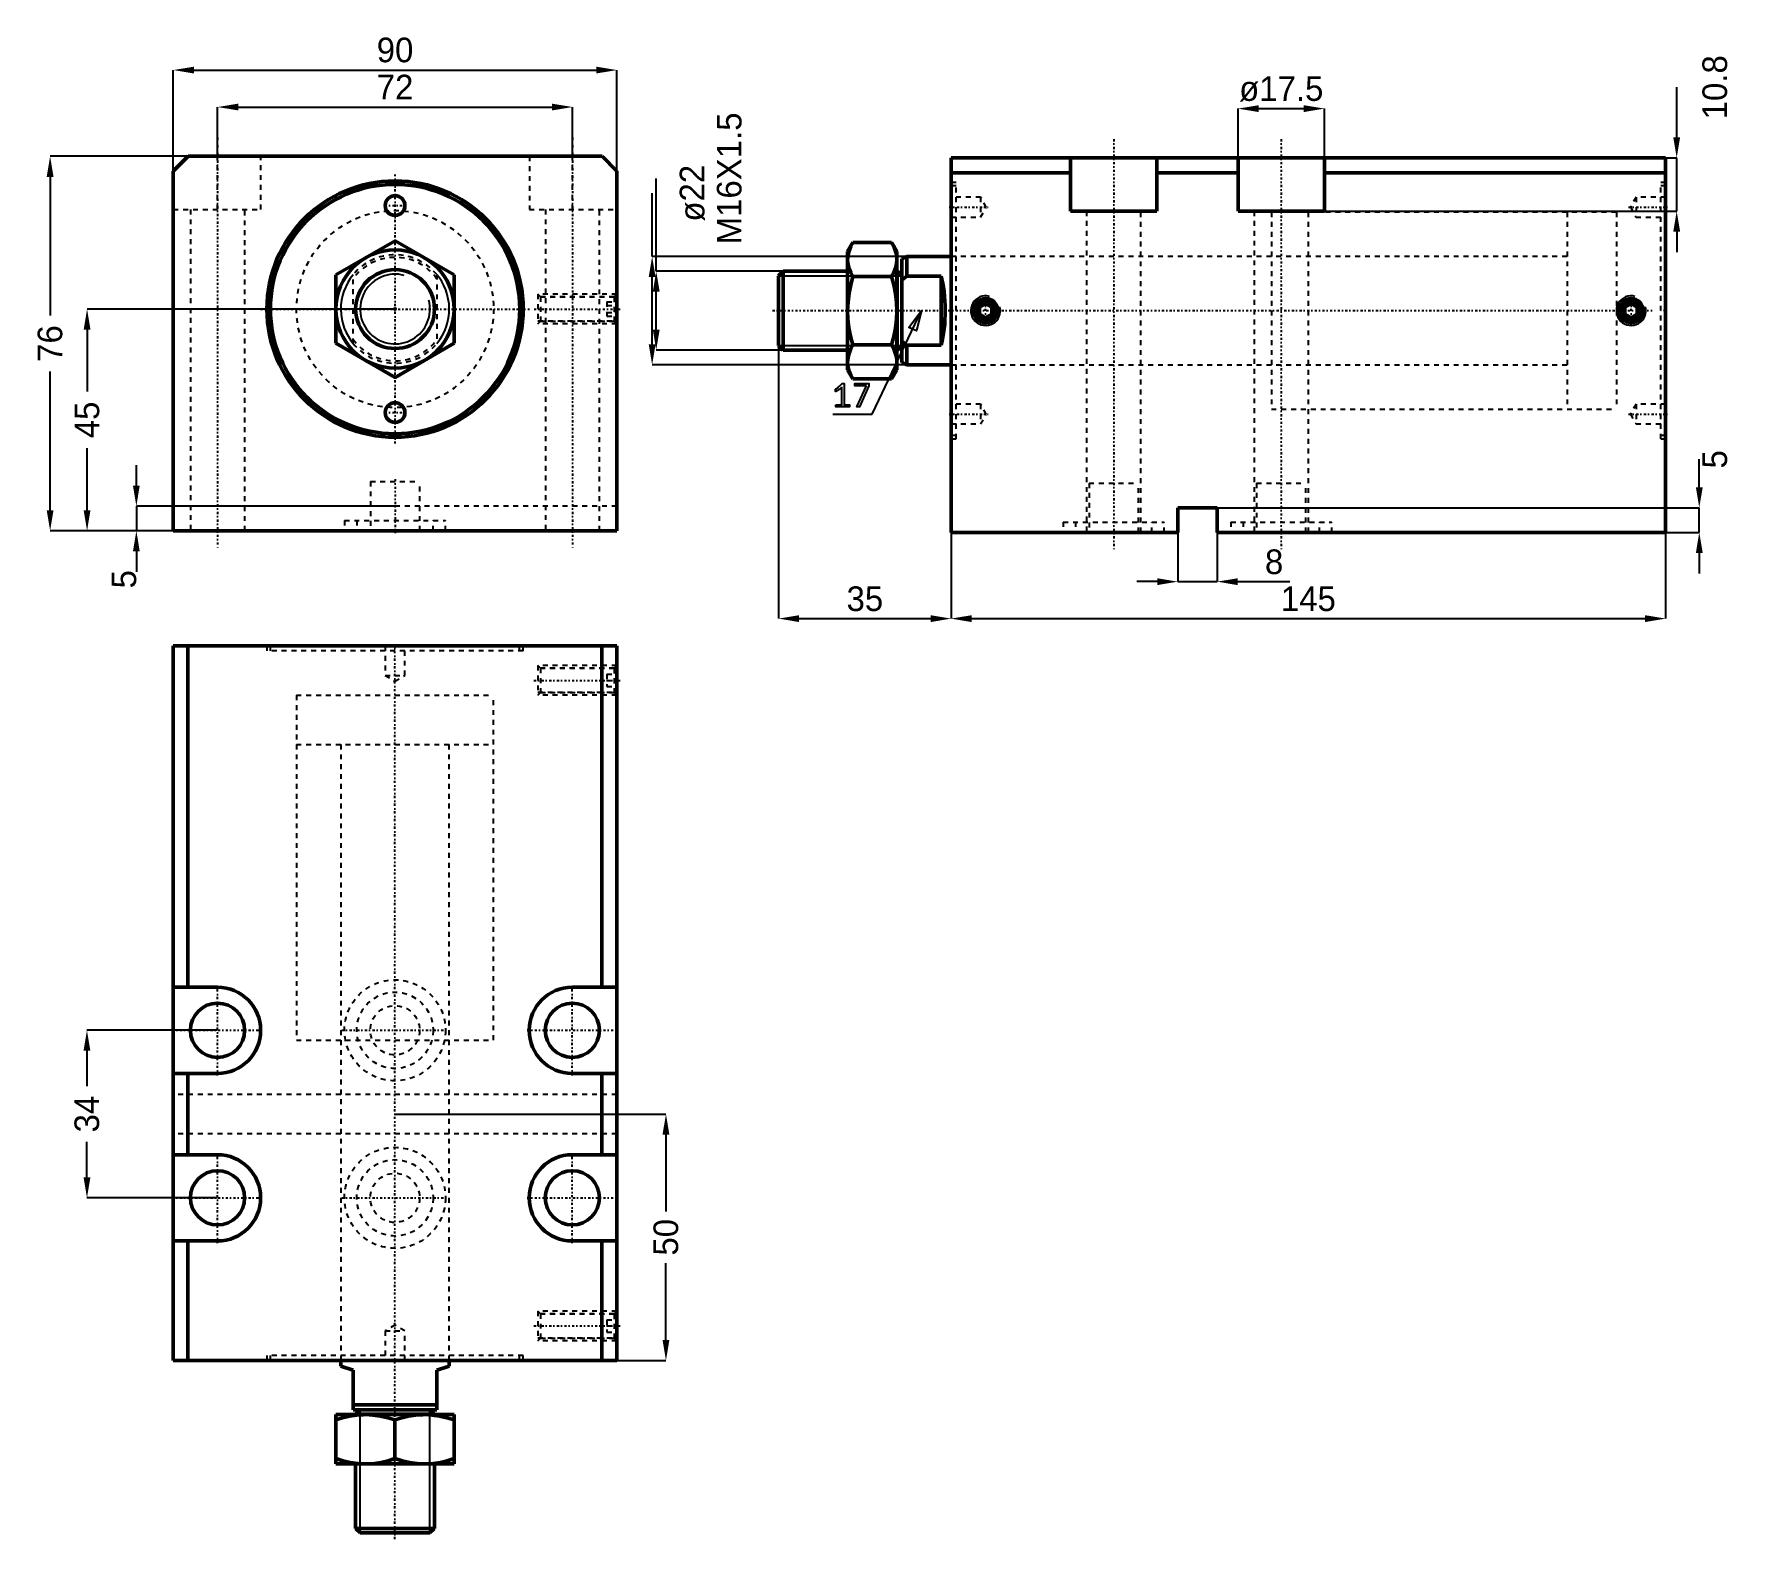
# Model space of a CAD drawing. Header units: millimetres. Extents: x -73 to 271, y -250 to 56.
import ezdxf

# ---------------------------------------------------------------- set-up
doc = ezdxf.new("R2010")
doc.units = ezdxf.units.MM
doc.linetypes.add('Center', pattern=[1.5, 0.45, -0.5, 0.05, -0.5])
doc.linetypes.add('Dashed', pattern=[2, 1, -1])
for name, color, linetype, lineweight in [('2d ConnectionPoints', 7, 'Continuous', 50), ('AM_0', 7, 'Continuous', 50), ('AM_5', 3, 'Continuous', 25), ('AM_7', 7, 'Center', 25), ('AM_9', 6, 'Dashed', 25)]:
    doc.layers.add(name, color=color, linetype=linetype, lineweight=lineweight)
doc.dimstyles.new('ISO-25', dxfattribs={"dimtxt": 2.5, "dimasz": 2.5, "dimexe": 1.25, "dimexo": 0.625, "dimtad": 1, "dimtxsty": 'Standard', "dimcen": 2.5, "dimadec": 0, "dimazin": 0, "dimtfac": 1, "dimtmove": 0, "dimatfit": 3, "dimfxl": 0, "dimarcsym": 0})

# ---------------------------------------------------------------- blocks, each defined once
blk = doc.blocks.new('1_JECX_MF_EXLA_40_60_0_rod__0_in_JECX_MF_160_EXLA_40_60_0__0')
at = {"layer": 'AM_0'}
for p, q in [((-12, 6.93), (0, 13.86)), ((0, 13.86), (12, 6.93)), ((-12, -6.93), (-12, 6.93)), ((12, 6.93), (12, -6.93)), ((0, -13.86), (-12, -6.93)), ((12, -6.93), (0, -13.86))]:
    blk.add_line(p, q, dxfattribs=at)
for radius in [12, 8]:
    blk.add_circle((0, 0), radius, dxfattribs=at)
at = {"layer": 'AM_5'}
blk.add_arc((0, 0), 7.08, 75, 15, dxfattribs=at)
at = {"layer": 'AM_9'}
for p, q in [((-8.5, -6.98), (-8.5, 6.98)), ((8.5, 6.98), (8.5, -6.98))]:
    blk.add_line(p, q, dxfattribs=at)
for points in [[(-8.5, 6.98), (-9.08, 6.21), (-9.58, 5.4), (-10.02, 4.54), (-10.38, 3.65), (-10.65, 2.74), (-10.85, 1.8), (-10.97, 0.84), (-11, -0.12), (-10.95, -1.07), (-10.81, -2.02), (-10.59, -2.96), (-10.3, -3.87), (-9.92, -4.75), (-9.47, -5.6), (-8.94, -6.4), (-8.5, -6.98)], [(8.5, -6.98), (9.08, -6.21), (9.58, -5.4), (10.02, -4.54), (10.38, -3.65), (10.65, -2.74), (10.85, -1.8), (10.97, -0.84), (11, 0.12), (10.95, 1.07), (10.81, 2.02), (10.59, 2.96), (10.3, 3.87), (9.92, 4.75), (9.47, 5.6), (8.94, 6.4), (8.5, 6.98)]]:
    blk.add_lwpolyline(points, dxfattribs=at)
for radius, start, end in [(11, 39.4006, 140.5994), (10.5, 35.9506, 144.0494), (10.5, 215.9506, 324.0494), (11, 219.4006, 320.5994)]:
    blk.add_arc((0, 0), radius, start, end, dxfattribs=at)
blk = doc.blocks.new('2_JECX_MF_EXLA_40_60_0_body__0_in_JECX_MF_160_EXLA_40_60_0__0')
at = {"layer": 'AM_0'}
for p, q in [((-42, 31), (-45, 28)), ((42, 31), (-42, 31)), ((45, 28), (42, 31)), ((-45, 28), (-45, -45)), ((45, -45), (45, 28)), ((-45, -45), (45, -45))]:
    blk.add_line(p, q, dxfattribs=at)
for centre, radius in [((0, 0), 26), ((0, 0), 25.3), ((0, 21), 2), ((0, -21), 2)]:
    blk.add_circle(centre, radius, dxfattribs=at)
at = {"layer": 'AM_5', "linetype": 'Dashed'}
for p, q in [((45, 3), (29, 3)), ((45, -3), (29, -3))]:
    blk.add_line(p, q, dxfattribs=at)
at = {"layer": 'AM_7'}
for p, q in [((-36, 34.8), (-36, -48.8)), ((36, 34.8), (36, -48.8)), ((0, -27.3), (0, 27.3)), ((-2.1, 21), (2.1, 21)), ((-27.3, 0), (27.3, 0)), ((28.2, 0), (45.8, 0)), ((-2.1, -21), (2.1, -21)), ((0, -34.5), (0, -45.5))]:
    blk.add_line(p, q, dxfattribs=at)
at = {"layer": 'AM_9'}
for p, q in [((-36, 20.2), (-36, 31)), ((-27.25, 20.2), (-27.25, 31)), ((27.25, 31), (27.25, 20.2)), ((36, 20.2), (36, 31)), ((-45, 20.2), (-27.25, 20.2)), ((-41.5, 20.2), (-41.5, -45)), ((-30.5, -45), (-30.5, 20.2)), ((27.25, 20.2), (45, 20.2)), ((30.5, 20.2), (30.5, -45)), ((41.5, -45), (41.5, 20.2)), ((29.54, 2.46), (29, 3)), ((29, 3), (29, -3)), ((44.5, 2.4), (29, 2.4)), ((44.46, 2.46), (29.54, 2.46)), ((29.54, 2.46), (29.54, -2.46)), ((43, 1.44), (45, 1.44)), ((43, 1.44), (43, -1.44)), ((43, 0.72), (45, 0.72)), ((45, 3), (44.46, 2.46)), ((44.46, 2.46), (44.46, -2.46)), ((45, 1.9), (44.5, 2.4)), ((44.5, 2.4), (44.5, -2.4)), ((29, -2.4), (44.5, -2.4)), ((29, -3), (29.54, -2.46)), ((29.54, -2.46), (44.46, -2.46)), ((43, -0.72), (45, -0.72)), ((43, -1.44), (45, -1.44)), ((44.46, -2.46), (45, -3)), ((44.5, -2.4), (45, -1.9)), ((-5, -35), (5, -35)), ((-5, -35), (-5, -45)), ((5, -45), (5, -35)), ((45, -40), (-45, -40)), ((-10.25, -42.9), (10.25, -42.9)), ((-10.25, -42.9), (-10.25, -45)), ((-7.75, -42.9), (-7.75, -45)), ((7.75, -45), (7.75, -42.9)), ((10.25, -45), (10.25, -42.9))]:
    blk.add_line(p, q, dxfattribs=at)
blk.add_circle((0, 0), 20, dxfattribs=at)
blk = doc.blocks.new('*D3')
at = {"layer": 'AM_5', "color": 0, "lineweight": -2}
for p, q in [((-45, 28), (-45, 48.5)), ((-40.83, 48.5), (40.83, 48.5)), ((45, 28), (45, 48.5))]:
    blk.add_line(p, q, dxfattribs=at)
at = {"layer": 'AM_5', "color": 0}
for points in [[(-40.83, 49.19), (-40.83, 47.81), (-45, 48.5)], [(40.83, 47.81), (40.83, 49.19), (45, 48.5)]]:
    blk.add_solid(points, dxfattribs=at)
at = {"layer": 'Defpoints', "color": 0}
for p in [(45, 48.5), (-45, 28), (45, 28)]:
    blk.add_point(p, dxfattribs=at)
at = {"layer": 'AM_5', "color": 0, "insert": (0, 52.55), "char_height": 5, "attachment_point": 5}
blk.add_mtext('90', dxfattribs=at)
blk = doc.blocks.new('*D4')
at = {"layer": 'AM_5', "color": 0, "lineweight": -2}
for p, q in [((-36, 31), (-36, 41)), ((-31.83, 41), (31.83, 41)), ((36, 31), (36, 41))]:
    blk.add_line(p, q, dxfattribs=at)
at = {"layer": 'AM_5', "color": 0}
for points in [[(-31.83, 41.69), (-31.83, 40.31), (-36, 41)], [(31.83, 40.31), (31.83, 41.69), (36, 41)]]:
    blk.add_solid(points, dxfattribs=at)
at = {"layer": 'Defpoints', "color": 0}
for p in [(36, 41), (-36, 31), (36, 31)]:
    blk.add_point(p, dxfattribs=at)
at = {"layer": 'AM_5', "color": 0, "insert": (0, 45.05), "char_height": 5, "attachment_point": 5}
blk.add_mtext('72', dxfattribs=at)
blk = doc.blocks.new('*D5')
at = {"layer": 'AM_5', "color": 0, "lineweight": -2}
for p, q in [((-42, 31), (-70, 31)), ((-70, 26.83), (-70, -1.31)), ((-70, -40.83), (-70, -12.69)), ((-45, -45), (-70, -45))]:
    blk.add_line(p, q, dxfattribs=at)
at = {"layer": 'AM_5', "color": 0}
for points in [[(-69.31, 26.83), (-70.69, 26.83), (-70, 31)], [(-70.69, -40.83), (-69.31, -40.83), (-70, -45)]]:
    blk.add_solid(points, dxfattribs=at)
at = {"layer": 'Defpoints', "color": 0}
for p in [(-42, 31), (-70, -45), (-45, -45)]:
    blk.add_point(p, dxfattribs=at)
at = {"layer": 'AM_5', "color": 0, "insert": (-70, -7), "char_height": 5, "attachment_point": 5, "rotation": 90}
blk.add_mtext('76', dxfattribs=at)
blk = doc.blocks.new('*D6')
at = {"layer": 'AM_5', "color": 0, "lineweight": -2}
for p, q in [((0, 0), (-62.5, 0)), ((-62.5, -4.17), (-62.5, -16.75)), ((-62.5, -40.83), (-62.5, -28.25)), ((-45, -45), (-62.5, -45))]:
    blk.add_line(p, q, dxfattribs=at)
at = {"layer": 'AM_5', "color": 0}
for points in [[(-61.81, -4.17), (-63.19, -4.17), (-62.5, 0)], [(-63.19, -40.83), (-61.81, -40.83), (-62.5, -45)]]:
    blk.add_solid(points, dxfattribs=at)
at = {"layer": 'Defpoints', "color": 0}
for p in [(0, 0), (-62.5, -45), (-45, -45)]:
    blk.add_point(p, dxfattribs=at)
at = {"layer": 'AM_5', "color": 0, "insert": (-62.5, -22.5), "char_height": 5, "attachment_point": 5, "rotation": 90}
blk.add_mtext('45', dxfattribs=at)
blk = doc.blocks.new('*D7')
at = {"layer": 'AM_5', "color": 0, "lineweight": -2}
for p, q in [((-52.5, -35.83), (-52.5, -31.67)), ((0, -40), (-52.5, -40)), ((-52.5, -40), (-52.5, -45)), ((-45, -45), (-52.5, -45)), ((-52.5, -49.17), (-52.5, -53.33))]:
    blk.add_line(p, q, dxfattribs=at)
at = {"layer": 'AM_5', "color": 0}
for points in [[(-53.19, -35.83), (-51.81, -35.83), (-52.5, -40)], [(-51.81, -49.17), (-53.19, -49.17), (-52.5, -45)]]:
    blk.add_solid(points, dxfattribs=at)
at = {"layer": 'Defpoints', "color": 0}
for p in [(0, -40), (-52.5, -45), (-45, -45)]:
    blk.add_point(p, dxfattribs=at)
at = {"layer": 'AM_5', "color": 0, "insert": (-55, -54.83), "char_height": 5, "attachment_point": 5, "rotation": 90}
blk.add_mtext('5', dxfattribs=at)
blk = doc.blocks.new('1_JECX_MF_EXLA_40_60_0_rod__0_in_JECX_MF_160_EXLA_40_60_0__4')
at = {"layer": 'AM_0'}
for p, q in [((-11, 0), (-11, -1.19)), ((11, -1.19), (11, 0)), ((-8.5, -2), (-11, -1.19)), ((-8.5, -10), (-8.5, -2)), ((11, -1.19), (8.5, -2)), ((8.5, -2), (8.5, -10)), ((-8.5, -9), (8.5, -9)), ((-8.5, -10), (8.5, -10)), ((-7.08, -10), (-8, -10.92)), ((8, -10.92), (7.08, -10)), ((-12, -11), (12, -11)), ((-12, -21), (-12, -11)), ((-8, -10.92), (8, -10.92)), ((-8, -10.92), (-8, -11)), ((0, -19.93), (0, -12.07)), ((8, -11), (8, -10.92)), ((12, -11), (12, -21)), ((-12, -21), (12, -21)), ((-8, -21), (-8, -34.08)), ((8, -34.08), (8, -21)), ((-8, -34.08), (-7.08, -35)), ((-8, -34.08), (8, -34.08)), ((7.08, -35), (8, -34.08)), ((-7.08, -35), (7.08, -35))]:
    blk.add_line(p, q, dxfattribs=at)
for points in [[(-6, -11), (-6.43, -11.01), (-7.83, -11.11), (-9.22, -11.32), (-10.62, -11.65), (-12, -12.07)], [(0, -12.07), (-1.46, -11.63), (-2.94, -11.29), (-4.46, -11.08), (-6, -11)], [(6, -11), (5.57, -11.01), (4.17, -11.11), (2.78, -11.32), (1.38, -11.65), (0, -12.07)], [(12, -12.07), (10.54, -11.63), (9.06, -11.29), (7.54, -11.08), (6, -11)], [(-12, -19.93), (-10.54, -20.37), (-9.06, -20.71), (-7.54, -20.92), (-6, -21)], [(-6, -21), (-5.57, -20.99), (-4.17, -20.89), (-2.78, -20.68), (-1.38, -20.35), (0, -19.93)], [(0, -19.93), (1.46, -20.37), (2.94, -20.71), (4.46, -20.92), (6, -21)], [(6, -21), (6.43, -20.99), (7.83, -20.89), (9.22, -20.68), (10.62, -20.35), (12, -19.93)]]:
    blk.add_lwpolyline(points, dxfattribs=at)
at = {"layer": 'AM_5'}
for p, q in [((-7.08, -35), (-7.08, -10)), ((7.08, -35), (7.08, -10))]:
    blk.add_line(p, q, dxfattribs=at)
at = {"layer": 'AM_7'}
blk.add_line((0, -36.25), (0, 145.36), dxfattribs=at)
at = {"layer": 'AM_9'}
for p, q in [((-20, 135), (20, 135)), ((-20, 135), (-20, 125)), ((20, 125), (20, 135)), ((-20, 125), (20, 125)), ((-11, 125), (-11, 0)), ((11, 0), (11, 125))]:
    blk.add_line(p, q, dxfattribs=at)
blk = doc.blocks.new('2_JECX_MF_EXLA_40_60_0_body__0_in_JECX_MF_160_EXLA_40_60_0__4')
at = {"layer": 'AM_0'}
for p, q in [((45, 145), (-45, 145)), ((-45, 145), (-45, 0)), ((-42, 145), (-42, 75.75)), ((42, 145), (42, 75.75)), ((45, 145), (45, 0)), ((-36, 75.75), (-45, 75.75)), ((45, 75.75), (36, 75.75)), ((-45, 58.25), (-36, 58.25)), ((-42, 58.25), (-42, 41.75)), ((36, 58.25), (45, 58.25)), ((42, 58.25), (42, 41.75)), ((-36, 41.75), (-45, 41.75)), ((45, 41.75), (36, 41.75)), ((-45, 24.25), (-36, 24.25)), ((-42, 24.25), (-42, 0)), ((36, 24.25), (45, 24.25)), ((42, 24.25), (42, 0)), ((45, 0), (-45, 0))]:
    blk.add_line(p, q, dxfattribs=at)
for centre in [(-36, 67), (36, 67), (-36, 33), (36, 33)]:
    blk.add_circle(centre, 5.5, dxfattribs=at)
for centre, start, end in [((-36, 67), 270, 90), ((36, 67), 90, 270), ((-36, 33), 270, 90), ((36, 33), 90, 270)]:
    blk.add_arc(centre, 8.75, start, end, dxfattribs=at)
at = {"layer": 'AM_5', "linetype": 'Dashed'}
for p, q in [((45, 141), (29, 141)), ((45, 135), (29, 135)), ((45, 10), (29, 10)), ((45, 4), (29, 4))]:
    blk.add_line(p, q, dxfattribs=at)
at = {"layer": 'AM_7'}
for p, q in [((28.2, 138), (45.8, 138)), ((-36, 57.8125), (-36, 76.1875)), ((36, 57.8125), (36, 76.1875)), ((-45.1875, 67), (-26.8125, 67)), ((-10.7625, 67), (10.7625, 67)), ((26.8125, 67), (45.1875, 67)), ((-36, 23.8125), (-36, 42.1875)), ((36, 23.8125), (36, 42.1875)), ((-45.1875, 33), (-26.8125, 33)), ((-10.7625, 33), (10.7625, 33)), ((26.8125, 33), (45.1875, 33)), ((28.2, 7), (45.8, 7))]:
    blk.add_line(p, q, dxfattribs=at)
at = {"layer": 'AM_9'}
for p, q in [((-26, 145), (-26, 144)), ((-25.3, 145), (-25.3, 144)), ((-2, 145), (-2, 139)), ((2, 139), (2, 145)), ((25.3, 144), (25.3, 145)), ((26, 144), (26, 145)), ((26, 144), (-26, 144)), ((-2, 139), (2, 139)), ((-2, 139), (0, 137.8453)), ((0, 137.8453), (2, 139)), ((29, 141), (29, 135)), ((29.5415, 140.4585), (29, 141)), ((44.5, 140.4), (29, 140.4)), ((44.4585, 140.4585), (29.5415, 140.4585)), ((29.5415, 140.4585), (29.5415, 135.5415)), ((43, 139.25), (45, 139.25)), ((43, 139.25), (43, 136.75)), ((43, 138), (45, 138)), ((45, 141), (44.4585, 140.4585)), ((44.4585, 140.4585), (44.4585, 135.5415)), ((44.5, 140.4), (44.5, 135.6)), ((45, 139.9), (44.5, 140.4)), ((-20, 135), (20, 135)), ((-20, 135), (-20, 65)), ((20, 65), (20, 135)), ((29, 135.6), (44.5, 135.6)), ((29, 135), (29.5415, 135.5415)), ((29.5415, 135.5415), (44.4585, 135.5415)), ((43, 136.75), (45, 136.75)), ((44.4585, 135.5415), (45, 135)), ((44.5, 135.6), (45, 136.1)), ((-20, 65), (20, 65)), ((-11, 65), (-11, 0)), ((11, 0), (11, 65)), ((45, 54), (-45, 54)), ((45, 46), (-45, 46)), ((0, 7.1547), (-2, 6)), ((2, 6), (0, 7.1547)), ((29, 10), (29, 4)), ((29.5415, 9.4585), (29, 10)), ((44.5, 9.4), (29, 9.4)), ((44.4585, 9.4585), (29.5415, 9.4585)), ((29.5415, 9.4585), (29.5415, 4.5415)), ((43, 8.25), (45, 8.25)), ((43, 8.25), (43, 5.75)), ((43, 7), (45, 7)), ((45, 10), (44.4585, 9.4585)), ((44.4585, 9.4585), (44.4585, 4.5415)), ((45, 8.9), (44.5, 9.4)), ((44.5, 9.4), (44.5, 4.6)), ((-2, 6), (-2, 0)), ((-2, 6), (2, 6)), ((2, 0), (2, 6)), ((29, 4.6), (44.5, 4.6)), ((29, 4), (29.5415, 4.5415)), ((29.5415, 4.5415), (44.4585, 4.5415)), ((43, 5.75), (45, 5.75)), ((44.4585, 4.5415), (45, 4)), ((44.5, 4.6), (45, 5.1)), ((26, 1), (-26, 1)), ((-26, 1), (-26, 0)), ((-25.3, 1), (-25.3, 0)), ((25.3, 0), (25.3, 1)), ((26, 0), (26, 1))]:
    blk.add_line(p, q, dxfattribs=at)
for centre, radius in [((0, 67), 10.25), ((0, 67), 7.75), ((0, 67), 5), ((0, 33), 10.25), ((0, 33), 7.75), ((0, 33), 5)]:
    blk.add_circle(centre, radius, dxfattribs=at)
blk = doc.blocks.new('*D13')
at = {"layer": 'AM_5', "color": 0, "lineweight": -2}
for p, q in [((-0.02, -163.37), (54.98, -163.37)), ((54.98, -167.53), (54.98, -183.12)), ((54.98, -209.2), (54.98, -193.62)), ((44.98, -213.37), (54.98, -213.37))]:
    blk.add_line(p, q, dxfattribs=at)
at = {"layer": 'AM_5', "color": 0}
for points in [[(54.28, -167.53), (55.67, -167.53), (54.98, -163.37)], [(54.28, -209.2), (55.67, -209.2), (54.98, -213.37)]]:
    blk.add_solid(points, dxfattribs=at)
at = {"layer": 'Defpoints', "color": 0}
for p in [(-0.02, -163.37), (54.98, -163.37), (44.98, -213.37)]:
    blk.add_point(p, dxfattribs=at)
at = {"layer": 'AM_5', "color": 0, "insert": (54.98, -188.37), "char_height": 5, "attachment_point": 5, "rotation": 90}
blk.add_mtext('50', dxfattribs=at)
blk = doc.blocks.new('*D14')
at = {"layer": 'AM_5', "color": 0, "lineweight": -2}
for p, q in [((-36.02, -146.37), (-62.52, -146.37)), ((-62.52, -150.53), (-62.52, -157.7)), ((-62.52, -176.2), (-62.52, -169.03)), ((-36.02, -180.37), (-62.52, -180.37))]:
    blk.add_line(p, q, dxfattribs=at)
at = {"layer": 'AM_5', "color": 0}
for points in [[(-63.22, -150.53), (-61.83, -150.53), (-62.52, -146.37)], [(-63.22, -176.2), (-61.83, -176.2), (-62.52, -180.37)]]:
    blk.add_solid(points, dxfattribs=at)
at = {"layer": 'Defpoints', "color": 0}
for p in [(-62.52, -146.37), (-36.02, -146.37), (-36.02, -180.37)]:
    blk.add_point(p, dxfattribs=at)
at = {"layer": 'AM_5', "color": 0, "insert": (-62.52, -163.37), "char_height": 5, "attachment_point": 5, "rotation": 90}
blk.add_mtext('34', dxfattribs=at)
blk = doc.blocks.new('1_JECX_MF_EXLA_40_60_0_rod__0_in_JECX_MF_160_EXLA_40_60_0__2')
at = {"layer": 'AM_0'}
for p, q in [((-19.93, 13.86), (-21, 12)), ((-19.93, 13.86), (-12.07, 13.86)), ((-11, 12), (-12.07, 13.86)), ((-21, 12), (-21, -12)), ((-11, 12), (-11, -12)), ((-9, 11), (-10, 10.5)), ((-10, 10.5), (-10, -10.5)), ((0, 11), (-9, 11)), ((-9, 11), (-9, 6.98)), ((-34.08, 8), (-35, 7.08)), ((-35, 7.08), (-35, -7.08)), ((-34.08, 8), (-34.08, -8)), ((-21, 8), (-34.08, 8)), ((-19.93, 6.93), (-12.07, 6.93)), ((-10.92, 8), (-11, 8)), ((-10, 7.08), (-10.92, 8)), ((-10.92, 8), (-10.92, -8)), ((-9, 6.98), (-10, 6.16)), ((-2, 6.98), (-9, 6.98)), ((-2, 6.98), (-2, -6.98)), ((-10, -6.16), (-9, -6.98)), ((-35, -7.08), (-34.08, -8)), ((-34.08, -8), (-21, -8)), ((-19.93, -6.93), (-12.07, -6.93)), ((-11, -8), (-10.92, -8)), ((-10.92, -8), (-10, -7.08)), ((-9, -6.98), (-2, -6.98)), ((-9, -6.98), (-9, -11)), ((-21, -12), (-19.93, -13.86)), ((-12.07, -13.86), (-11, -12)), ((-10, -10.5), (-9, -11)), ((-9, -11), (0, -11)), ((-19.93, -13.86), (-12.07, -13.86))]:
    blk.add_line(p, q, dxfattribs=at)
for points in [[(-19.93, 13.86), (-20.37, 13.01), (-20.71, 12.16), (-20.92, 11.28), (-21, 10.39)], [(-11, 10.39), (-11.01, 10.64), (-11.11, 11.45), (-11.32, 12.25), (-11.65, 13.06), (-12.07, 13.86)], [(-21, 10.39), (-20.99, 10.15), (-20.89, 9.34), (-20.68, 8.53), (-20.35, 7.73), (-19.93, 6.93)], [(-12.07, 6.93), (-11.63, 7.77), (-11.29, 8.63), (-11.08, 9.51), (-11, 10.39)], [(-19.93, 6.93), (-20.37, 5.25), (-20.7, 3.54), (-20.92, 1.79), (-21, 0.02), (-21, 0)], [(-11, 0), (-11.07, 1.74), (-11.28, 3.46), (-11.62, 5.21), (-12.07, 6.93)], [(-2, -6.98), (-1.81, -6.21), (-1.65, -5.4), (-1.51, -4.54), (-1.39, -3.65), (-1.3, -2.74), (-1.24, -1.8), (-1.2, -0.84), (-1.19, 0.12), (-1.2, 1.07), (-1.25, 2.02), (-1.32, 2.96), (-1.42, 3.87), (-1.54, 4.75), (-1.69, 5.6), (-1.86, 6.4), (-2, 6.98)], [(-21, 0), (-20.93, -1.74), (-20.72, -3.46), (-20.38, -5.21), (-19.93, -6.93)], [(-12.07, -6.93), (-11.63, -5.25), (-11.3, -3.54), (-11.08, -1.79), (-11, -0.02), (-11, 0)], [(-19.93, -6.93), (-20.37, -7.77), (-20.71, -8.63), (-20.92, -9.51), (-21, -10.39)], [(-11, -10.39), (-11.01, -10.15), (-11.11, -9.34), (-11.32, -8.53), (-11.65, -7.73), (-12.07, -6.93)], [(-21, -10.39), (-20.99, -10.64), (-20.89, -11.45), (-20.68, -12.25), (-20.35, -13.06), (-19.93, -13.86)], [(-12.07, -13.86), (-11.63, -13.01), (-11.29, -12.16), (-11.08, -11.28), (-11, -10.39)]]:
    blk.add_lwpolyline(points, dxfattribs=at)
at = {"layer": 'AM_5'}
for p, q in [((-35, 7.08), (-10, 7.08)), ((-35, -7.08), (-10, -7.08))]:
    blk.add_line(p, q, dxfattribs=at)
at = {"layer": 'AM_7'}
blk.add_line((-36.25, 0), (142.25, 0), dxfattribs=at)
at = {"layer": 'AM_9'}
for p, q in [((135, 20), (125, 20)), ((125, 20), (125, -20)), ((135, 20), (135, -20)), ((125, 11), (0, 11)), ((0, -11), (125, -11)), ((125, -20), (135, -20))]:
    blk.add_line(p, q, dxfattribs=at)
blk = doc.blocks.new('2_JECX_MF_EXLA_40_60_0_body__0_in_JECX_MF_160_EXLA_40_60_0__2')
at = {"layer": 'AM_0'}
for p, q in [((0, -45), (0, 31)), ((145, 31), (0, 31)), ((24.25, 31), (24.25, 20.2)), ((41.75, 20.2), (41.75, 31)), ((58.25, 31), (58.25, 20.2)), ((75.75, 20.2), (75.75, 31)), ((145, -45), (145, 31)), ((24.25, 28), (0, 28)), ((58.25, 28), (41.75, 28)), ((145, 28), (75.75, 28)), ((24.25, 20.2), (41.75, 20.2)), ((58.25, 20.2), (75.75, 20.2)), ((7, 1.44), (5.75, 0.72)), ((5.75, 0.72), (5.75, -0.72)), ((8.25, 0.72), (7, 1.44)), ((8.25, -0.72), (8.25, 0.72)), ((138, 1.44), (136.75, 0.72)), ((136.75, 0.72), (136.75, -0.72)), ((139.25, 0.72), (138, 1.44)), ((139.25, -0.72), (139.25, 0.72)), ((5.75, -0.72), (7, -1.44)), ((7, -1.44), (8.25, -0.72)), ((136.75, -0.72), (138, -1.44)), ((138, -1.44), (139.25, -0.72)), ((54, -40), (46, -40)), ((46, -40), (46, -45)), ((54, -45), (54, -40)), ((46, -45), (0, -45)), ((145, -45), (54, -45))]:
    blk.add_line(p, q, dxfattribs=at)
for centre, radius in [((7, 0), 2.46), ((7, 0), 2.4), ((7, 0), 1.9), ((138, 0), 2.46), ((138, 0), 2.4), ((138, 0), 1.9)]:
    blk.add_circle(centre, radius, dxfattribs=at)
at = {"layer": 'AM_5'}
for centre in [(7, 0), (138, 0)]:
    blk.add_arc(centre, 3, 75, 15, dxfattribs=at)
at = {"layer": 'AM_7'}
for p, q in [((33, 34.8), (33, -48.8)), ((67, 34.8), (67, -48.8)), ((-0.36, 21), (7.51, 21)), ((137.49, 21), (145.36, 21)), ((7, -3.15), (7, 3.15)), ((138, -3.15), (138, 3.15)), ((145.05, 0), (143.95, 0)), ((-0.36, -21), (7.51, -21)), ((137.49, -21), (145.36, -21))]:
    blk.add_line(p, q, dxfattribs=at)
at = {"layer": 'AM_9'}
for p, q in [((1, 26), (0, 26)), ((1, 25.3), (0, 25.3)), ((1, -26), (1, 26)), ((144, -26), (144, 26)), ((145, 26), (144, 26)), ((145, 25.3), (144, 25.3)), ((6, 23), (0, 23)), ((7.15, 21), (6, 23)), ((6, 23), (6, 19)), ((6, 19), (7.15, 21)), ((139, 23), (137.85, 21)), ((137.85, 21), (139, 19)), ((145, 23), (139, 23)), ((139, 23), (139, 19)), ((0, 19), (6, 19)), ((27.5, 20.2), (27.5, -45)), ((38.5, -45), (38.5, 20.2)), ((61.5, 20.2), (61.5, -45)), ((135, 20), (65, 20)), ((65, 20), (65, -20)), ((72.5, -45), (72.5, 20.2)), ((135, 20), (135, -20)), ((139, 19), (145, 19)), ((65, 11), (0, 11)), ((0, -11), (65, -11)), ((6, -19), (0, -19)), ((7.15, -21), (6, -19)), ((6, -19), (6, -23)), ((65, -20), (135, -20)), ((139, -19), (137.85, -21)), ((145, -19), (139, -19)), ((139, -19), (139, -23)), ((0, -23), (6, -23)), ((6, -23), (7.15, -21)), ((137.85, -21), (139, -23)), ((139, -23), (145, -23)), ((0, -25.3), (1, -25.3)), ((0, -26), (1, -26)), ((144, -25.3), (145, -25.3)), ((144, -26), (145, -26)), ((28, -35), (38, -35)), ((28, -35), (28, -45)), ((38, -45), (38, -35)), ((62, -35), (72, -35)), ((62, -35), (62, -45)), ((72, -45), (72, -35)), ((22.75, -42.9), (43.25, -42.9)), ((22.75, -42.9), (22.75, -45)), ((25.25, -42.9), (25.25, -45)), ((40.75, -45), (40.75, -42.9)), ((43.25, -45), (43.25, -42.9)), ((56.75, -42.9), (77.25, -42.9)), ((56.75, -42.9), (56.75, -45)), ((59.25, -42.9), (59.25, -45)), ((74.75, -45), (74.75, -42.9)), ((77.25, -45), (77.25, -42.9))]:
    blk.add_line(p, q, dxfattribs=at)
blk = doc.blocks.new('*D26')
at = {"layer": 'AM_5', "color": 0, "lineweight": -2}
for p, q in [((171.09, 30.68), (171.09, 40.68)), ((175.25, 40.68), (184.42, 40.68)), ((188.59, 30.68), (188.59, 40.68))]:
    blk.add_line(p, q, dxfattribs=at)
at = {"layer": 'AM_5', "color": 0}
for points in [[(175.25, 41.37), (175.25, 39.98), (171.09, 40.68)], [(184.42, 41.37), (184.42, 39.98), (188.59, 40.68)]]:
    blk.add_solid(points, dxfattribs=at)
at = {"layer": 'Defpoints', "color": 0}
for p in [(188.59, 40.68), (171.09, 30.68), (188.59, 30.68)]:
    blk.add_point(p, dxfattribs=at)
at = {"layer": 'AM_5', "color": 0, "insert": (179.84, 44.68), "char_height": 5, "attachment_point": 5}
blk.add_mtext('ø17.5', dxfattribs=at)
blk = doc.blocks.new('*D27')
at = {"layer": 'AM_5', "color": 0, "lineweight": -2}
for p, q in [((260.09, 34.85), (260.09, 45.01)), ((188.59, 30.68), (260.09, 30.68)), ((260.09, 19.88), (260.09, 30.68)), ((188.59, 19.88), (260.09, 19.88)), ((260.09, 15.71), (260.09, 11.55))]:
    blk.add_line(p, q, dxfattribs=at)
at = {"layer": 'AM_5', "color": 0}
for points in [[(259.39, 34.85), (260.78, 34.85), (260.09, 30.68)], [(259.39, 15.71), (260.78, 15.71), (260.09, 19.88)]]:
    blk.add_solid(points, dxfattribs=at)
at = {"layer": 'Defpoints', "color": 0}
for p in [(188.59, 30.68), (260.09, 30.68), (188.59, 19.88)]:
    blk.add_point(p, dxfattribs=at)
at = {"layer": 'AM_5', "color": 0, "insert": (267.84, 45.01), "char_height": 5, "attachment_point": 5, "rotation": 90}
blk.add_mtext('10.8', dxfattribs=at)
blk = doc.blocks.new('*D28')
at = {"layer": 'AM_5', "color": 0, "lineweight": -2}
for p, q in [((112.84, -45.32), (112.84, -62.82)), ((257.84, -45.32), (257.84, -62.82)), ((117, -62.82), (253.67, -62.82))]:
    blk.add_line(p, q, dxfattribs=at)
at = {"layer": 'AM_5', "color": 0}
for points in [[(117, -62.13), (117, -63.52), (112.84, -62.82)], [(253.67, -62.13), (253.67, -63.52), (257.84, -62.82)]]:
    blk.add_solid(points, dxfattribs=at)
at = {"layer": 'Defpoints', "color": 0}
for p in [(112.84, -45.32), (257.84, -45.32), (257.84, -62.82)]:
    blk.add_point(p, dxfattribs=at)
at = {"layer": 'AM_5', "color": 0, "insert": (185.34, -58.82), "char_height": 5, "attachment_point": 5}
blk.add_mtext('145', dxfattribs=at)
blk = doc.blocks.new('*D29')
at = {"layer": 'AM_5', "color": 0, "lineweight": -2}
for p, q in [((77.84, -0.32), (77.84, -62.82)), ((112.84, -45.32), (112.84, -62.82)), ((82, -62.82), (108.67, -62.82))]:
    blk.add_line(p, q, dxfattribs=at)
at = {"layer": 'AM_5', "color": 0}
for points in [[(82, -62.13), (82, -63.52), (77.84, -62.82)], [(108.67, -62.13), (108.67, -63.52), (112.84, -62.82)]]:
    blk.add_solid(points, dxfattribs=at)
at = {"layer": 'Defpoints', "color": 0}
for p in [(77.84, -0.32), (112.84, -45.32), (112.84, -62.82)]:
    blk.add_point(p, dxfattribs=at)
at = {"layer": 'AM_5', "color": 0, "insert": (95.34, -58.82), "char_height": 5, "attachment_point": 5}
blk.add_mtext('35', dxfattribs=at)
blk = doc.blocks.new('*D30')
at = {"layer": 'AM_5', "color": 0, "lineweight": -2}
for p, q in [((52.17, 10.68), (52.17, 23.51)), ((103.84, 10.68), (52.17, 10.68)), ((52.17, -7.15), (52.17, 6.51)), ((103.84, -11.32), (52.17, -11.32))]:
    blk.add_line(p, q, dxfattribs=at)
at = {"layer": 'AM_5', "color": 0}
for points in [[(51.48, 6.51), (52.87, 6.51), (52.17, 10.68)], [(51.48, -7.15), (52.87, -7.15), (52.17, -11.32)]]:
    blk.add_solid(points, dxfattribs=at)
at = {"layer": 'Defpoints', "color": 0}
for p in [(52.17, 10.68), (103.84, 10.68), (103.84, -11.32)]:
    blk.add_point(p, dxfattribs=at)
at = {"layer": 'AM_5', "color": 0, "insert": (60.34, 23.51), "char_height": 5, "attachment_point": 5, "rotation": 90}
blk.add_mtext('ø22', dxfattribs=at)
blk = doc.blocks.new('*D31')
at = {"layer": 'AM_5', "color": 0, "lineweight": -2}
for p, q in [((53, 7.68), (53, 26.51)), ((78.76, 7.68), (53, 7.68)), ((53, -4.15), (53, 3.51)), ((78.84, -8.32), (53, -8.32))]:
    blk.add_line(p, q, dxfattribs=at)
at = {"layer": 'AM_5', "color": 0}
for points in [[(52.31, 3.51), (53.7, 3.51), (53, 7.68)], [(52.31, -4.15), (53.7, -4.15), (53, -8.32)]]:
    blk.add_solid(points, dxfattribs=at)
at = {"layer": 'Defpoints', "color": 0}
for p in [(53, 7.68), (78.76, 7.68), (78.84, -8.32)]:
    blk.add_point(p, dxfattribs=at)
at = {"layer": 'AM_5', "color": 0, "insert": (67.84, 26.51), "char_height": 5, "attachment_point": 5, "rotation": 90}
blk.add_mtext('M16X1.5', dxfattribs=at)
blk = doc.blocks.new('*D32')
at = {"layer": 'AM_5', "color": 0, "lineweight": -2}
for p, q in [((158.84, -40.32), (158.84, -55.32)), ((166.84, -45.32), (166.84, -55.32)), ((154.67, -55.32), (150.5, -55.32)), ((158.84, -55.32), (166.84, -55.32)), ((171, -55.32), (181.56, -55.32))]:
    blk.add_line(p, q, dxfattribs=at)
at = {"layer": 'AM_5', "color": 0}
for points in [[(154.67, -54.63), (154.67, -56.02), (158.84, -55.32)], [(171, -54.63), (171, -56.02), (166.84, -55.32)]]:
    blk.add_solid(points, dxfattribs=at)
at = {"layer": 'Defpoints', "color": 0}
for p in [(158.84, -40.32), (166.84, -45.32), (166.84, -55.32)]:
    blk.add_point(p, dxfattribs=at)
at = {"layer": 'AM_5', "color": 0, "insert": (178.39, -51.32), "char_height": 5, "attachment_point": 5}
blk.add_mtext('8', dxfattribs=at)
blk = doc.blocks.new('*D33')
at = {"layer": 'AM_5', "color": 0, "lineweight": -2}
for p, q in [((264.67, -36.15), (264.67, -30.49)), ((158.84, -40.32), (264.67, -40.32)), ((264.67, -45.32), (264.67, -40.32)), ((166.84, -45.32), (264.67, -45.32)), ((264.67, -49.49), (264.67, -53.65))]:
    blk.add_line(p, q, dxfattribs=at)
at = {"layer": 'AM_5', "color": 0}
for points in [[(263.98, -36.15), (265.37, -36.15), (264.67, -40.32)], [(263.98, -49.49), (265.37, -49.49), (264.67, -45.32)]]:
    blk.add_solid(points, dxfattribs=at)
at = {"layer": 'Defpoints', "color": 0}
for p in [(158.84, -40.32), (166.84, -45.32), (264.67, -45.32)]:
    blk.add_point(p, dxfattribs=at)
at = {"layer": 'AM_5', "color": 0, "insert": (267.84, -30.49), "char_height": 5, "attachment_point": 5, "rotation": 90}
blk.add_mtext('5', dxfattribs=at)

msp = doc.modelspace()

# ---------------------------------------------------------------- linework, layer by layer
at = {"layer": '2d ConnectionPoints'}
for p in [(0, 0), (112.838, -0.322), (-0.024, -213.367)]:
    msp.add_point(p, dxfattribs=at)
at = {"layer": 'AM_5'}
for p, q in [((96.838, -21.322), (106.838, -0.322)), ((88.838, -21.322), (96.838, -21.322))]:
    msp.add_line(p, q, dxfattribs=at)
for points in [[(106.838, -0.322), (105.799, -4.442), (104.294, -3.725), (106.838, -0.322)], [(89.446, -19.406), (90.642, -19.406), (90.642, -15.889), (90.642, -15.889), (90.577, -15.954), (90.469, -16.055), (90.469, -16.055), (90.345, -16.161), (90.255, -16.234), (90.255, -16.234), (90.161, -16.306), (90.019, -16.409), (90.019, -16.409), (89.876, -16.505), (89.78, -16.565), (89.78, -16.565), (89.687, -16.619), (89.557, -16.685), (89.557, -16.685), (89.439, -16.733), (89.368, -16.754), (89.368, -16.26), (89.368, -16.26), (89.457, -16.217), (89.596, -16.137), (89.596, -16.137), (89.744, -16.037), (89.847, -15.959), (89.847, -15.959), (89.95, -15.875), (90.101, -15.746), (90.101, -15.746), (90.246, -15.611), (90.339, -15.519), (90.339, -15.519), (90.428, -15.427), (90.547, -15.299), (90.547, -15.299), (90.648, -15.182), (90.707, -15.109), (91.123, -15.109), (91.123, -19.406), (92.208, -19.406), (92.208, -19.822), (89.446, -19.822), (89.446, -19.406)], [(95.639, -15.564), (93.332, -15.564), (93.332, -15.109), (96.179, -15.109), (96.179, -15.564), (94.242, -19.822), (93.709, -19.822), (95.639, -15.564)]]:
    msp.add_lwpolyline(points, dxfattribs=at)

# ---------------------------------------------------------------- block references
for name, p in [('2_JECX_MF_EXLA_40_60_0_body__0_in_JECX_MF_160_EXLA_40_60_0__0', (0, 0)), ('2_JECX_MF_EXLA_40_60_0_body__0_in_JECX_MF_160_EXLA_40_60_0__2', (112.838, -0.322)), ('1_JECX_MF_EXLA_40_60_0_rod__0_in_JECX_MF_160_EXLA_40_60_0__2', (112.838, -0.322)), ('1_JECX_MF_EXLA_40_60_0_rod__0_in_JECX_MF_160_EXLA_40_60_0__0', (0, 0)), ('2_JECX_MF_EXLA_40_60_0_body__0_in_JECX_MF_160_EXLA_40_60_0__4', (-0.024, -213.367)), ('1_JECX_MF_EXLA_40_60_0_rod__0_in_JECX_MF_160_EXLA_40_60_0__4', (-0.024, -213.367))]:
    msp.add_blockref(name, p)

# ---------------------------------------------------------------- dimensions: what is measured, and where the dimension line sits
for base, p1, p2, text, picture, middle in [((45, 48.5), (-45, 28), (45, 28), '90', '*D3', (0, 48.5)), ((36, 41), (-36, 31), (36, 31), '72', '*D4', (0, 41)), ((188.588, 40.678), (171.088, 30.678), (188.588, 30.678), 'ø17.5', '*D26', (179.838, 40.678)), ((112.838, -62.822), (77.838, -0.322), (112.838, -45.322), '35', '*D29', (95.338, -62.822)), ((166.838, -55.322), (158.838, -40.322), (166.838, -45.322), '8', '*D32', (178.393, -55.322)), ((257.838, -62.822), (112.838, -45.322), (257.838, -45.322), '145', '*D28', (185.338, -62.822))]:
    dim = msp.add_linear_dim(base=base, p1=p1, p2=p2, text=text, dimstyle='ISO-25', override={"dimtxt": 5, "dimasz": 4.166667, "dimexe": 0, "dimexo": 0, "dimgap": 1.5}, dxfattribs=at)
    dim.commit()
    dim.dimension.update_dxf_attribs({"geometry": picture, "text_midpoint": middle, "dimtype": 160})
for base, p1, p2, text, picture, middle in [((260.088, 30.678), (188.588, 19.878), (188.588, 30.678), '10.8', '*D27', (267.838, 45.012)), ((53.005, 7.678), (78.838, -8.322), (78.758, 7.678), 'M16X1.5', '*D31', (67.838, 26.512)), ((-70, -45), (-42, 31), (-45, -45), '76', '*D5', (-70, -7)), ((52.171, 10.678), (103.838, -11.322), (103.838, 10.678), 'ø22', '*D30', (60.338, 23.512)), ((-62.5, -45), (0, 0), (-45, -45), '45', '*D6', (-62.5, -22.5)), ((264.671, -45.322), (158.838, -40.322), (166.838, -45.322), '5', '*D33', (267.838, -30.488)), ((-52.5, -45), (0, -40), (-45, -45), '5', '*D7', (-55, -54.833)), ((-62.524, -146.367), (-36.024, -180.367), (-36.024, -146.367), '34', '*D14', (-62.524, -163.367)), ((54.976, -163.367), (44.976, -213.367), (-0.024, -163.367), '50', '*D13', (54.976, -188.367))]:
    dim = msp.add_linear_dim(base=base, p1=p1, p2=p2, angle=90, text=text, dimstyle='ISO-25', override={"dimtxt": 5, "dimasz": 4.166667, "dimexe": 0, "dimexo": 0, "dimgap": 1.5}, dxfattribs=at)
    dim.commit()
    dim.dimension.update_dxf_attribs({"geometry": picture, "text_midpoint": middle, "dimtype": 160, "text_rotation": 90})

doc.saveas('drawing.dxf')
